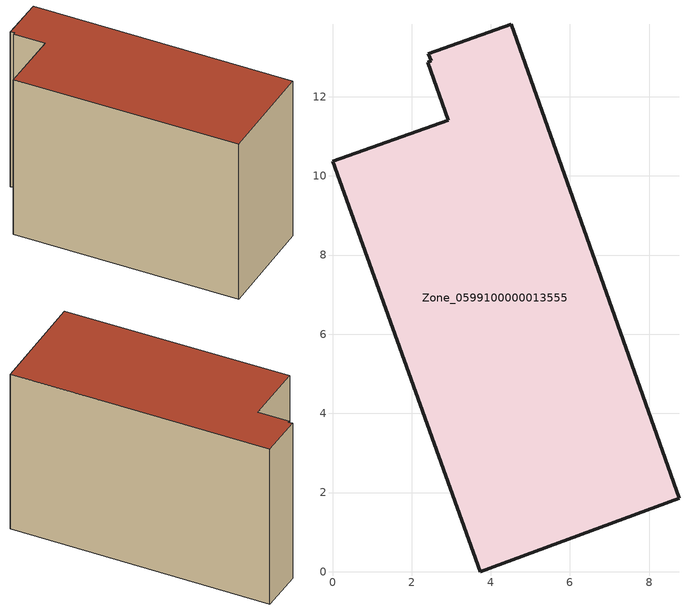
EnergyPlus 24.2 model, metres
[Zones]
Zone_0599100000013555
 floor ground (C_G): 2.93,11.41 2.4,12.88 2.5,12.91 2.42,13.09 4.51,13.83 8.75,1.86 3.73,0 0,10.37 z0
 wall outside (C_F): 0,10.37 3.73,0 8.75,1.86 4.51,13.83 2.42,13.09 2.5,12.91 2.4,12.88 2.93,11.41 0,10.37 z0:8.25
 roof outside (C_R): 2.4,12.88 2.93,11.41 0,10.37 3.73,0 8.75,1.86 4.51,13.83 2.42,13.09 2.5,12.91 z8.25
[BUILDING]
Pand.0599100000013555: North Axis=0; Terrain=City; Loads Convergence Tolerance Value=0.04; Temperature Convergence Tolerance Value=0.4; Solar Distribution=FullExterior; Maximum Number of Warmup Days=25; Minimum Number of Warmup Days=1
[Site:Location]
Rotterdam.The.Hague.AP_ZH_NLD Design_Conditions: Latitude=51.96; Longitude=4.45; Time Zone=1; Elevation=-4.5
[SITE:GROUNDTEMPERATURE:BUILDINGSURFACE]
18, 18, 18, 18, 18, 18, 18, 18, 18, 18, 18, 18
[MATERIAL] Thermal Absorptance=0.9; Solar Absorptance=0.7; Visible Absorptance=0.7
Name | Roughness | Thickness | Conductivity | Density | Specific Heat
G.TI.1975-1991 | MediumSmooth | 0.15 | 0.288461 | 540 | 1210
F.TI.1975-1991 | Rough | 0.3 | 0.230769 | 1920 | 840
R.TI.1975-1991 | MediumRough | 0.2 | 0.153846 | 1500 | 1000
[CONSTRUCTION]
C_G: G.TI.1975-1991
C_F: F.TI.1975-1991
C_R: R.TI.1975-1991
[ZONE]
Zone_0599100000013555: Type=1; Multiplier=1; Ceiling Height=Autocalculate; Volume=Autocalculate; Floor Area=autocalculate; Part of Total Floor Area=Yes
[ZONEINFILTRATION:DESIGNFLOWRATE]
Infil_Zone_0599100000013555: Zone or ZoneList or Space or SpaceList=Zone_0599100000013555; Schedule=AlwaysOn; Design Flow Rate Calculation Method=Flow/Area; Flow Rate per Floor Area=0.003; Constant Term Coefficient=1; Temperature Term Coefficient=0; Velocity Term Coefficient=0; Velocity Squared Term Coefficient=0
[HVACTEMPLATE:ZONE:IDEALLOADSAIRSYSTEM]
Zone_0599100000013555: Maximum Heating Supply Air Temperature=50; Minimum Cooling Supply Air Temperature=13; Maximum Heating Supply Air Humidity Ratio=0.0156; Minimum Cooling Supply Air Humidity Ratio=0.0077; Heating Limit=NoLimit; Cooling Limit=NoLimit; Dehumidification Control Type=ConstantSensibleHeatRatio; Cooling Sensible Heat Ratio=0.7; Dehumidification Setpoint=60; Humidification Control Type=None; Humidification Setpoint=30; Outdoor Air Method=None; Outdoor Air Flow Rate per Person=0.00944; Outdoor Air Flow Rate per Zone Floor Area=0; Outdoor Air Flow Rate per Zone=0; Demand Controlled Ventilation Type=None; Outdoor Air Economizer Type=NoEconomizer; Heat Recovery Type=None; Sensible Heat Recovery Effectiveness=0.7; Latent Heat Recovery Effectiveness=0.65
[ZONECONTROL:THERMOSTAT]
ThermostatControl_Zone_0599100000013555: Zone or ZoneList=Zone_0599100000013555; Control Type Schedule=DualSetpointControlType; Control 1=Thermostat_Zone_0599100000013555; Temperature Difference Between Cutout And Setpoint=0
[THERMOSTATSETPOINT:DUALSETPOINT]
Thermostat_Zone_0599100000013555: Heating Setpoint Temperature Schedule=HeatingSetpoint_Zone_0599100000013555; Cooling Setpoint Temperature Schedule=CoolingSetpoint_Zone_0599100000013555
[SCHEDULE:COMPACT]
HeatingSetpoint_Zone_0599100000013555: Through: 12/31, For: AllDays, Until: 24:00, 21
CoolingSetpoint_Zone_0599100000013555: Through: 12/31, For: AllDays, Until: 24:00, 24
DualSetpointControlType: Through: 12/31, For: AllDays, Until: 24:00, 4
AlwaysOn: Through: 12/31, For: AllDays, Until: 24:00, 1
